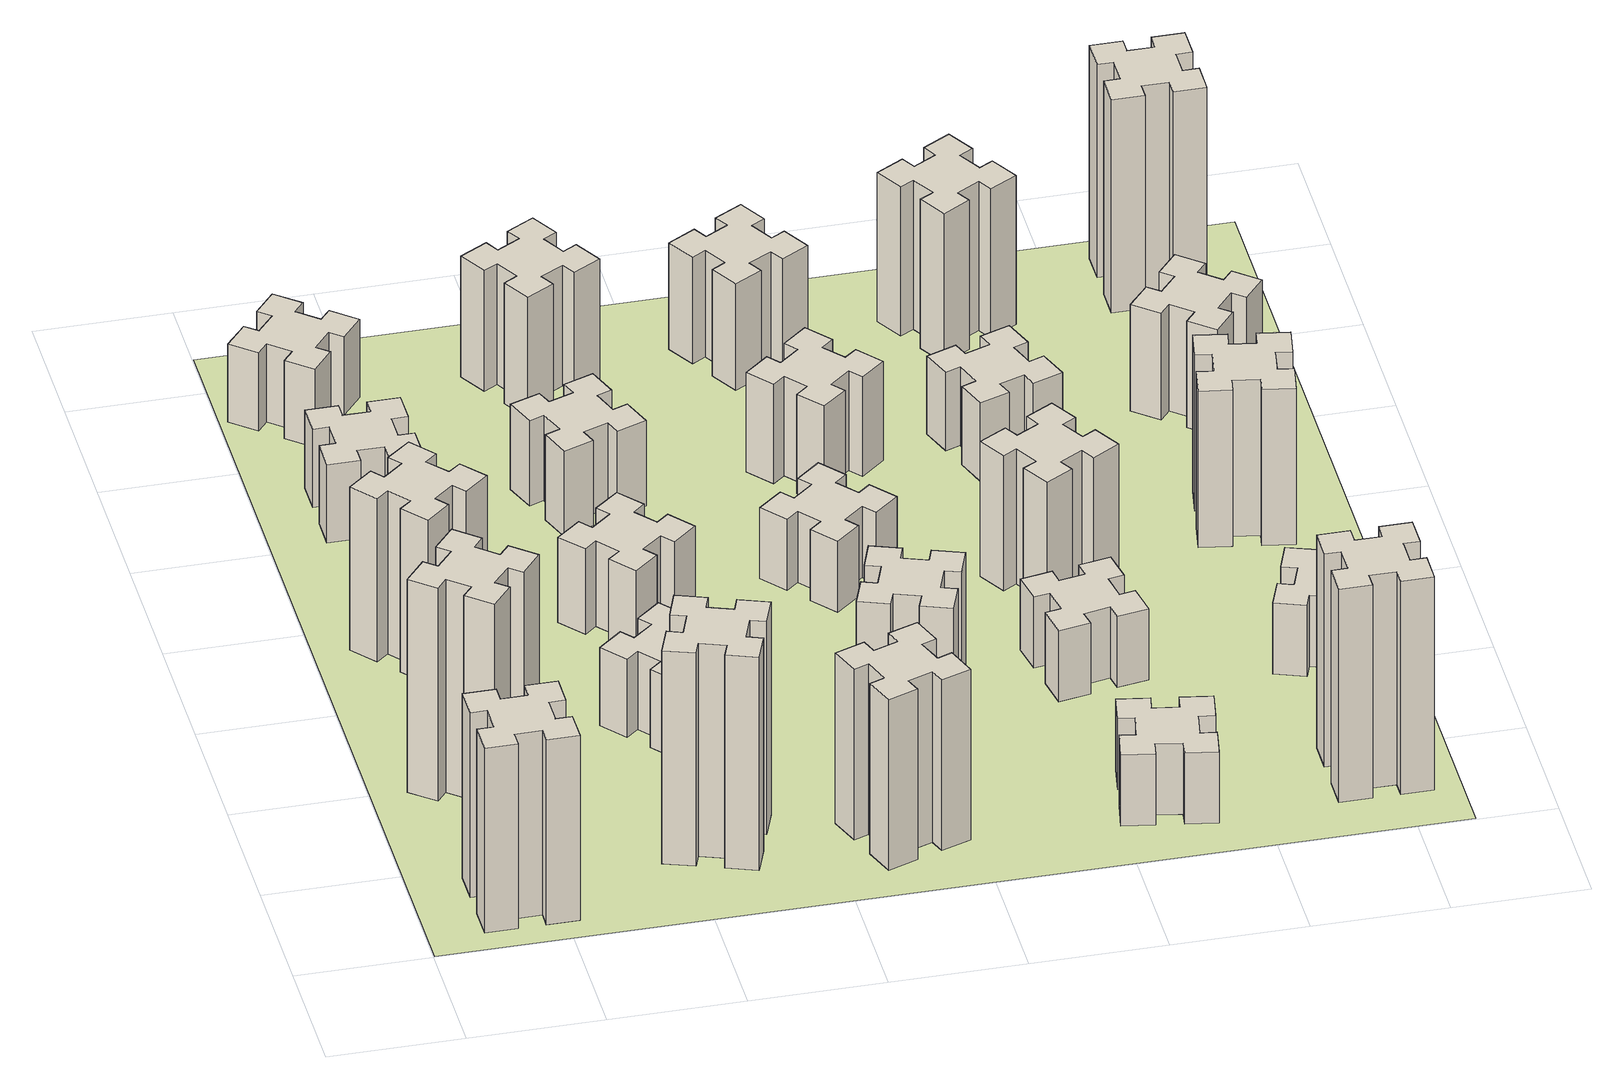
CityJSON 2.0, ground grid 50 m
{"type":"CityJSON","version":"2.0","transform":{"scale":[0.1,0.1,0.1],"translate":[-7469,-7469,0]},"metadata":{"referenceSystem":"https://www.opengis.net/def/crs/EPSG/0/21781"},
"CityObjects":{
"building1":{"type":"Building","attributes":{"class":"1000","function":"1000","usage":"1000","yearOfConstruction":2016,"roofType":"1000","measuredHeight":78,"storeysAboveGround":30,"storeysBelowGround":0},"geometry":[{"type":"Solid","lod":"1","boundaries":[[[[0,1,2,3,4,5,6,7,8,9,10,11,12,13,14,15,16,17,18,19]],[[17,16,20,21]],[[16,15,22,20]],[[15,14,23,22]],[[14,13,24,23]],[[13,12,25,24]],[[12,11,26,25]],[[11,10,27,26]],[[10,9,28,27]],[[9,8,29,28]],[[8,7,30,29]],[[7,6,31,30]],[[6,5,32,31]],[[5,4,33,32]],[[4,3,34,33]],[[3,2,35,34]],[[2,1,36,35]],[[1,0,37,36]],[[0,19,38,37]],[[19,18,39,38]],[[18,17,21,39]],[[24,25,26,27,28,29,30,31,32,33,34,35,36,37,38,39,21,20,22,23]]]]}]},
"building2":{"type":"Building","attributes":{"class":"1000","function":"1000","usage":"1000","yearOfConstruction":2016,"roofType":"1000","measuredHeight":90,"storeysAboveGround":30,"storeysBelowGround":0},"geometry":[{"type":"Solid","lod":"1","boundaries":[[[[40,41,42,43,44,45,46,47,48,49,50,51,52,53,54,55,56,57,58,59]],[[57,56,60,61]],[[56,55,62,60]],[[55,54,63,62]],[[54,53,64,63]],[[53,52,65,64]],[[52,51,66,65]],[[51,50,67,66]],[[50,49,68,67]],[[49,48,69,68]],[[48,47,70,69]],[[47,46,71,70]],[[46,45,72,71]],[[45,44,73,72]],[[44,43,74,73]],[[43,42,75,74]],[[42,41,76,75]],[[41,40,77,76]],[[40,59,78,77]],[[59,58,79,78]],[[58,57,61,79]],[[64,65,66,67,68,69,70,71,72,73,74,75,76,77,78,79,61,60,62,63]]]]}]},
"building3":{"type":"Building","attributes":{"class":"1000","function":"1000","usage":"1000","yearOfConstruction":2016,"roofType":"1000","measuredHeight":69,"storeysAboveGround":30,"storeysBelowGround":0},"geometry":[{"type":"Solid","lod":"1","boundaries":[[[[80,81,82,83,84,85,86,87,88,89,90,91,92,93,94,95,96,97,98,99]],[[97,96,100,101]],[[96,95,102,100]],[[95,94,103,102]],[[94,93,104,103]],[[93,92,105,104]],[[92,91,106,105]],[[91,90,107,106]],[[90,89,108,107]],[[89,88,109,108]],[[88,87,110,109]],[[87,86,111,110]],[[86,85,112,111]],[[85,84,113,112]],[[84,83,114,113]],[[83,82,115,114]],[[82,81,116,115]],[[81,80,117,116]],[[80,99,118,117]],[[99,98,119,118]],[[98,97,101,119]],[[104,105,106,107,108,109,110,111,112,113,114,115,116,117,118,119,101,100,102,103]]]]}]},
"building4":{"type":"Building","attributes":{"class":"1000","function":"1000","usage":"1000","yearOfConstruction":2016,"roofType":"1000","measuredHeight":33,"storeysAboveGround":30,"storeysBelowGround":0},"geometry":[{"type":"Solid","lod":"1","boundaries":[[[[120,121,122,123,124,125,126,127,128,129,130,131,132,133,134,135,136,137,138,139]],[[137,136,140,141]],[[136,135,142,140]],[[135,134,143,142]],[[134,133,144,143]],[[133,132,145,144]],[[132,131,146,145]],[[131,130,147,146]],[[130,129,148,147]],[[129,128,149,148]],[[128,127,150,149]],[[127,126,151,150]],[[126,125,152,151]],[[125,124,153,152]],[[124,123,154,153]],[[123,122,155,154]],[[122,121,156,155]],[[121,120,157,156]],[[120,139,158,157]],[[139,138,159,158]],[[138,137,141,159]],[[144,145,146,147,148,149,150,151,152,153,154,155,156,157,158,159,141,140,142,143]]]]}]},
"building5":{"type":"Building","attributes":{"class":"1000","function":"1000","usage":"1000","yearOfConstruction":2016,"roofType":"1000","measuredHeight":90,"storeysAboveGround":30,"storeysBelowGround":0},"geometry":[{"type":"Solid","lod":"1","boundaries":[[[[160,161,162,163,164,165,166,167,168,169,170,171,172,173,174,175,176,177,178,179]],[[177,176,180,181]],[[176,175,182,180]],[[175,174,183,182]],[[174,173,184,183]],[[173,172,185,184]],[[172,171,186,185]],[[171,170,187,186]],[[170,169,188,187]],[[169,168,189,188]],[[168,167,190,189]],[[167,166,191,190]],[[166,165,192,191]],[[165,164,193,192]],[[164,163,194,193]],[[163,162,195,194]],[[162,161,196,195]],[[161,160,197,196]],[[160,179,198,197]],[[179,178,199,198]],[[178,177,181,199]],[[184,185,186,187,188,189,190,191,192,193,194,195,196,197,198,199,181,180,182,183]]]]}]},
"building6":{"type":"Building","attributes":{"class":"1000","function":"1000","usage":"1000","yearOfConstruction":2016,"roofType":"1000","measuredHeight":33,"storeysAboveGround":30,"storeysBelowGround":0},"geometry":[{"type":"Solid","lod":"1","boundaries":[[[[200,201,202,203,204,205,206,207,208,209,210,211,212,213,214,215,216,217,218,219]],[[217,216,220,221]],[[216,215,222,220]],[[215,214,223,222]],[[214,213,224,223]],[[213,212,225,224]],[[212,211,226,225]],[[211,210,227,226]],[[210,209,228,227]],[[209,208,229,228]],[[208,207,230,229]],[[207,206,231,230]],[[206,205,232,231]],[[205,204,233,232]],[[204,203,234,233]],[[203,202,235,234]],[[202,201,236,235]],[[201,200,237,236]],[[200,219,238,237]],[[219,218,239,238]],[[218,217,221,239]],[[224,225,226,227,228,229,230,231,232,233,234,235,236,237,238,239,221,220,222,223]]]]}]},
"building7":{"type":"Building","attributes":{"class":"1000","function":"1000","usage":"1000","yearOfConstruction":2016,"roofType":"1000","measuredHeight":33,"storeysAboveGround":30,"storeysBelowGround":0},"geometry":[{"type":"Solid","lod":"1","boundaries":[[[[240,241,242,243,244,245,246,247,248,249,250,251,252,253,254,255,256,257,258,259]],[[257,256,260,261]],[[256,255,262,260]],[[255,254,263,262]],[[254,253,264,263]],[[253,252,265,264]],[[252,251,266,265]],[[251,250,267,266]],[[250,249,268,267]],[[249,248,269,268]],[[248,247,270,269]],[[247,246,271,270]],[[246,245,272,271]],[[245,244,273,272]],[[244,243,274,273]],[[243,242,275,274]],[[242,241,276,275]],[[241,240,277,276]],[[240,259,278,277]],[[259,258,279,278]],[[258,257,261,279]],[[264,265,266,267,268,269,270,271,272,273,274,275,276,277,278,279,261,260,262,263]]]]}]},
"building8":{"type":"Building","attributes":{"class":"1000","function":"1000","usage":"1000","yearOfConstruction":2016,"roofType":"1000","measuredHeight":36,"storeysAboveGround":30,"storeysBelowGround":0},"geometry":[{"type":"Solid","lod":"1","boundaries":[[[[280,281,282,283,284,285,286,287,288,289,290,291,292,293,294,295,296,297,298,299]],[[297,296,300,301]],[[296,295,302,300]],[[295,294,303,302]],[[294,293,304,303]],[[293,292,305,304]],[[292,291,306,305]],[[291,290,307,306]],[[290,289,308,307]],[[289,288,309,308]],[[288,287,310,309]],[[287,286,311,310]],[[286,285,312,311]],[[285,284,313,312]],[[284,283,314,313]],[[283,282,315,314]],[[282,281,316,315]],[[281,280,317,316]],[[280,299,318,317]],[[299,298,319,318]],[[298,297,301,319]],[[304,305,306,307,308,309,310,311,312,313,314,315,316,317,318,319,301,300,302,303]]]]}]},
"building9":{"type":"Building","attributes":{"class":"1000","function":"1000","usage":"1000","yearOfConstruction":2016,"roofType":"1000","measuredHeight":72,"storeysAboveGround":30,"storeysBelowGround":0},"geometry":[{"type":"Solid","lod":"1","boundaries":[[[[320,321,322,323,324,325,326,327,328,329,330,331,332,333,334,335,336,337,338,339]],[[337,336,340,341]],[[336,335,342,340]],[[335,334,343,342]],[[334,333,344,343]],[[333,332,345,344]],[[332,331,346,345]],[[331,330,347,346]],[[330,329,348,347]],[[329,328,349,348]],[[328,327,350,349]],[[327,326,351,350]],[[326,325,352,351]],[[325,324,353,352]],[[324,323,354,353]],[[323,322,355,354]],[[322,321,356,355]],[[321,320,357,356]],[[320,339,358,357]],[[339,338,359,358]],[[338,337,341,359]],[[344,345,346,347,348,349,350,351,352,353,354,355,356,357,358,359,341,340,342,343]]]]}]},
"building10":{"type":"Building","attributes":{"class":"1000","function":"1000","usage":"1000","yearOfConstruction":2016,"roofType":"1000","measuredHeight":36,"storeysAboveGround":30,"storeysBelowGround":0},"geometry":[{"type":"Solid","lod":"1","boundaries":[[[[360,361,362,363,364,365,366,367,368,369,370,371,372,373,374,375,376,377,378,379]],[[377,376,380,381]],[[376,375,382,380]],[[375,374,383,382]],[[374,373,384,383]],[[373,372,385,384]],[[372,371,386,385]],[[371,370,387,386]],[[370,369,388,387]],[[369,368,389,388]],[[368,367,390,389]],[[367,366,391,390]],[[366,365,392,391]],[[365,364,393,392]],[[364,363,394,393]],[[363,362,395,394]],[[362,361,396,395]],[[361,360,397,396]],[[360,379,398,397]],[[379,378,399,398]],[[378,377,381,399]],[[384,385,386,387,388,389,390,391,392,393,394,395,396,397,398,399,381,380,382,383]]]]}]},
"building11":{"type":"Building","attributes":{"class":"1000","function":"1000","usage":"1000","yearOfConstruction":2016,"roofType":"1000","measuredHeight":51,"storeysAboveGround":30,"storeysBelowGround":0},"geometry":[{"type":"Solid","lod":"1","boundaries":[[[[400,401,402,403,404,405,406,407,408,409,410,411,412,413,414,415,416,417,418,419]],[[417,416,420,421]],[[416,415,422,420]],[[415,414,423,422]],[[414,413,424,423]],[[413,412,425,424]],[[412,411,426,425]],[[411,410,427,426]],[[410,409,428,427]],[[409,408,429,428]],[[408,407,430,429]],[[407,406,431,430]],[[406,405,432,431]],[[405,404,433,432]],[[404,403,434,433]],[[403,402,435,434]],[[402,401,436,435]],[[401,400,437,436]],[[400,419,438,437]],[[419,418,439,438]],[[418,417,421,439]],[[424,425,426,427,428,429,430,431,432,433,434,435,436,437,438,439,421,420,422,423]]]]}]},
"building12":{"type":"Building","attributes":{"class":"1000","function":"1000","usage":"1000","yearOfConstruction":2016,"roofType":"1000","measuredHeight":54,"storeysAboveGround":30,"storeysBelowGround":0},"geometry":[{"type":"Solid","lod":"1","boundaries":[[[[440,441,442,443,444,445,446,447,448,449,450,451,452,453,454,455,456,457,458,459]],[[457,456,460,461]],[[456,455,462,460]],[[455,454,463,462]],[[454,453,464,463]],[[453,452,465,464]],[[452,451,466,465]],[[451,450,467,466]],[[450,449,468,467]],[[449,448,469,468]],[[448,447,470,469]],[[447,446,471,470]],[[446,445,472,471]],[[445,444,473,472]],[[444,443,474,473]],[[443,442,475,474]],[[442,441,476,475]],[[441,440,477,476]],[[440,459,478,477]],[[459,458,479,478]],[[458,457,461,479]],[[464,465,466,467,468,469,470,471,472,473,474,475,476,477,478,479,461,460,462,463]]]]}]},
"building13":{"type":"Building","attributes":{"class":"1000","function":"1000","usage":"1000","yearOfConstruction":2016,"roofType":"1000","measuredHeight":30,"storeysAboveGround":30,"storeysBelowGround":0},"geometry":[{"type":"Solid","lod":"1","boundaries":[[[[480,481,482,483,484,485,486,487,488,489,490,491,492,493,494,495,496,497,498,499]],[[497,496,500,501]],[[496,495,502,500]],[[495,494,503,502]],[[494,493,504,503]],[[493,492,505,504]],[[492,491,506,505]],[[491,490,507,506]],[[490,489,508,507]],[[489,488,509,508]],[[488,487,510,509]],[[487,486,511,510]],[[486,485,512,511]],[[485,484,513,512]],[[484,483,514,513]],[[483,482,515,514]],[[482,481,516,515]],[[481,480,517,516]],[[480,499,518,517]],[[499,498,519,518]],[[498,497,501,519]],[[504,505,506,507,508,509,510,511,512,513,514,515,516,517,518,519,501,500,502,503]]]]}]},
"building14":{"type":"Building","attributes":{"class":"1000","function":"1000","usage":"1000","yearOfConstruction":2016,"roofType":"1000","measuredHeight":42,"storeysAboveGround":30,"storeysBelowGround":0},"geometry":[{"type":"Solid","lod":"1","boundaries":[[[[520,521,522,523,524,525,526,527,528,529,530,531,532,533,534,535,536,537,538,539]],[[537,536,540,541]],[[536,535,542,540]],[[535,534,543,542]],[[534,533,544,543]],[[533,532,545,544]],[[532,531,546,545]],[[531,530,547,546]],[[530,529,548,547]],[[529,528,549,548]],[[528,527,550,549]],[[527,526,551,550]],[[526,525,552,551]],[[525,524,553,552]],[[524,523,554,553]],[[523,522,555,554]],[[522,521,556,555]],[[521,520,557,556]],[[520,539,558,557]],[[539,538,559,558]],[[538,537,541,559]],[[544,545,546,547,548,549,550,551,552,553,554,555,556,557,558,559,541,540,542,543]]]]}]},
"building15":{"type":"Building","attributes":{"class":"1000","function":"1000","usage":"1000","yearOfConstruction":2016,"roofType":"1000","measuredHeight":30,"storeysAboveGround":30,"storeysBelowGround":0},"geometry":[{"type":"Solid","lod":"1","boundaries":[[[[560,561,562,563,564,565,566,567,568,569,570,571,572,573,574,575,576,577,578,579]],[[577,576,580,581]],[[576,575,582,580]],[[575,574,583,582]],[[574,573,584,583]],[[573,572,585,584]],[[572,571,586,585]],[[571,570,587,586]],[[570,569,588,587]],[[569,568,589,588]],[[568,567,590,589]],[[567,566,591,590]],[[566,565,592,591]],[[565,564,593,592]],[[564,563,594,593]],[[563,562,595,594]],[[562,561,596,595]],[[561,560,597,596]],[[560,579,598,597]],[[579,578,599,598]],[[578,577,581,599]],[[584,585,586,587,588,589,590,591,592,593,594,595,596,597,598,599,581,580,582,583]]]]}]},
"building16":{"type":"Building","attributes":{"class":"1000","function":"1000","usage":"1000","yearOfConstruction":2016,"roofType":"1000","measuredHeight":45,"storeysAboveGround":30,"storeysBelowGround":0},"geometry":[{"type":"Solid","lod":"1","boundaries":[[[[600,601,602,603,604,605,606,607,608,609,610,611,612,613,614,615,616,617,618,619]],[[617,616,620,621]],[[616,615,622,620]],[[615,614,623,622]],[[614,613,624,623]],[[613,612,625,624]],[[612,611,626,625]],[[611,610,627,626]],[[610,609,628,627]],[[609,608,629,628]],[[608,607,630,629]],[[607,606,631,630]],[[606,605,632,631]],[[605,604,633,632]],[[604,603,634,633]],[[603,602,635,634]],[[602,601,636,635]],[[601,600,637,636]],[[600,619,638,637]],[[619,618,639,638]],[[618,617,621,639]],[[624,625,626,627,628,629,630,631,632,633,634,635,636,637,638,639,621,620,622,623]]]]}]},
"building17":{"type":"Building","attributes":{"class":"1000","function":"1000","usage":"1000","yearOfConstruction":2016,"roofType":"1000","measuredHeight":30,"storeysAboveGround":30,"storeysBelowGround":0},"geometry":[{"type":"Solid","lod":"1","boundaries":[[[[640,641,642,643,644,645,646,647,648,649,650,651,652,653,654,655,656,657,658,659]],[[657,656,660,661]],[[656,655,662,660]],[[655,654,663,662]],[[654,653,664,663]],[[653,652,665,664]],[[652,651,666,665]],[[651,650,667,666]],[[650,649,668,667]],[[649,648,669,668]],[[648,647,670,669]],[[647,646,671,670]],[[646,645,672,671]],[[645,644,673,672]],[[644,643,674,673]],[[643,642,675,674]],[[642,641,676,675]],[[641,640,677,676]],[[640,659,678,677]],[[659,658,679,678]],[[658,657,661,679]],[[664,665,666,667,668,669,670,671,672,673,674,675,676,677,678,679,661,660,662,663]]]]}]},
"building18":{"type":"Building","attributes":{"class":"1000","function":"1000","usage":"1000","yearOfConstruction":2016,"roofType":"1000","measuredHeight":57,"storeysAboveGround":30,"storeysBelowGround":0},"geometry":[{"type":"Solid","lod":"1","boundaries":[[[[680,681,682,683,684,685,686,687,688,689,690,691,692,693,694,695,696,697,698,699]],[[697,696,700,701]],[[696,695,702,700]],[[695,694,703,702]],[[694,693,704,703]],[[693,692,705,704]],[[692,691,706,705]],[[691,690,707,706]],[[690,689,708,707]],[[689,688,709,708]],[[688,687,710,709]],[[687,686,711,710]],[[686,685,712,711]],[[685,684,713,712]],[[684,683,714,713]],[[683,682,715,714]],[[682,681,716,715]],[[681,680,717,716]],[[680,699,718,717]],[[699,698,719,718]],[[698,697,701,719]],[[704,705,706,707,708,709,710,711,712,713,714,715,716,717,718,719,701,700,702,703]]]]}]},
"building19":{"type":"Building","attributes":{"class":"1000","function":"1000","usage":"1000","yearOfConstruction":2016,"roofType":"1000","measuredHeight":33,"storeysAboveGround":30,"storeysBelowGround":0},"geometry":[{"type":"Solid","lod":"1","boundaries":[[[[720,721,722,723,724,725,726,727,728,729,730,731,732,733,734,735,736,737,738,739]],[[737,736,740,741]],[[736,735,742,740]],[[735,734,743,742]],[[734,733,744,743]],[[733,732,745,744]],[[732,731,746,745]],[[731,730,747,746]],[[730,729,748,747]],[[729,728,749,748]],[[728,727,750,749]],[[727,726,751,750]],[[726,725,752,751]],[[725,724,753,752]],[[724,723,754,753]],[[723,722,755,754]],[[722,721,756,755]],[[721,720,757,756]],[[720,739,758,757]],[[739,738,759,758]],[[738,737,741,759]],[[744,745,746,747,748,749,750,751,752,753,754,755,756,757,758,759,741,740,742,743]]]]}]},
"building20":{"type":"Building","attributes":{"class":"1000","function":"1000","usage":"1000","yearOfConstruction":2016,"roofType":"1000","measuredHeight":90,"storeysAboveGround":30,"storeysBelowGround":0},"geometry":[{"type":"Solid","lod":"1","boundaries":[[[[760,761,762,763,764,765,766,767,768,769,770,771,772,773,774,775,776,777,778,779]],[[777,776,780,781]],[[776,775,782,780]],[[775,774,783,782]],[[774,773,784,783]],[[773,772,785,784]],[[772,771,786,785]],[[771,770,787,786]],[[770,769,788,787]],[[769,768,789,788]],[[768,767,790,789]],[[767,766,791,790]],[[766,765,792,791]],[[765,764,793,792]],[[764,763,794,793]],[[763,762,795,794]],[[762,761,796,795]],[[761,760,797,796]],[[760,779,798,797]],[[779,778,799,798]],[[778,777,781,799]],[[784,785,786,787,788,789,790,791,792,793,794,795,796,797,798,799,781,780,782,783]]]]}]},
"building21":{"type":"Building","attributes":{"class":"1000","function":"1000","usage":"1000","yearOfConstruction":2016,"roofType":"1000","measuredHeight":63,"storeysAboveGround":30,"storeysBelowGround":0},"geometry":[{"type":"Solid","lod":"1","boundaries":[[[[800,801,802,803,804,805,806,807,808,809,810,811,812,813,814,815,816,817,818,819]],[[817,816,820,821]],[[816,815,822,820]],[[815,814,823,822]],[[814,813,824,823]],[[813,812,825,824]],[[812,811,826,825]],[[811,810,827,826]],[[810,809,828,827]],[[809,808,829,828]],[[808,807,830,829]],[[807,806,831,830]],[[806,805,832,831]],[[805,804,833,832]],[[804,803,834,833]],[[803,802,835,834]],[[802,801,836,835]],[[801,800,837,836]],[[800,819,838,837]],[[819,818,839,838]],[[818,817,821,839]],[[824,825,826,827,828,829,830,831,832,833,834,835,836,837,838,839,821,820,822,823]]]]}]},
"building22":{"type":"Building","attributes":{"class":"1000","function":"1000","usage":"1000","yearOfConstruction":2016,"roofType":"1000","measuredHeight":30,"storeysAboveGround":30,"storeysBelowGround":0},"geometry":[{"type":"Solid","lod":"1","boundaries":[[[[840,841,842,843,844,845,846,847,848,849,850,851,852,853,854,855,856,857,858,859]],[[857,856,860,861]],[[856,855,862,860]],[[855,854,863,862]],[[854,853,864,863]],[[853,852,865,864]],[[852,851,866,865]],[[851,850,867,866]],[[850,849,868,867]],[[849,848,869,868]],[[848,847,870,869]],[[847,846,871,870]],[[846,845,872,871]],[[845,844,873,872]],[[844,843,874,873]],[[843,842,875,874]],[[842,841,876,875]],[[841,840,877,876]],[[840,859,878,877]],[[859,858,879,878]],[[858,857,861,879]],[[864,865,866,867,868,869,870,871,872,873,874,875,876,877,878,879,861,860,862,863]]]]}]},
"building23":{"type":"Building","attributes":{"class":"1000","function":"1000","usage":"1000","yearOfConstruction":2016,"roofType":"1000","measuredHeight":66,"storeysAboveGround":30,"storeysBelowGround":0},"geometry":[{"type":"Solid","lod":"1","boundaries":[[[[880,881,882,883,884,885,886,887,888,889,890,891,892,893,894,895,896,897,898,899]],[[897,896,900,901]],[[896,895,902,900]],[[895,894,903,902]],[[894,893,904,903]],[[893,892,905,904]],[[892,891,906,905]],[[891,890,907,906]],[[890,889,908,907]],[[889,888,909,908]],[[888,887,910,909]],[[887,886,911,910]],[[886,885,912,911]],[[885,884,913,912]],[[884,883,914,913]],[[883,882,915,914]],[[882,881,916,915]],[[881,880,917,916]],[[880,899,918,917]],[[899,898,919,918]],[[898,897,901,919]],[[904,905,906,907,908,909,910,911,912,913,914,915,916,917,918,919,901,900,902,903]]]]}]},
"building24":{"type":"Building","attributes":{"class":"1000","function":"1000","usage":"1000","yearOfConstruction":2016,"roofType":"1000","measuredHeight":45,"storeysAboveGround":30,"storeysBelowGround":0},"geometry":[{"type":"Solid","lod":"1","boundaries":[[[[920,921,922,923,924,925,926,927,928,929,930,931,932,933,934,935,936,937,938,939]],[[937,936,940,941]],[[936,935,942,940]],[[935,934,943,942]],[[934,933,944,943]],[[933,932,945,944]],[[932,931,946,945]],[[931,930,947,946]],[[930,929,948,947]],[[929,928,949,948]],[[928,927,950,949]],[[927,926,951,950]],[[926,925,952,951]],[[925,924,953,952]],[[924,923,954,953]],[[923,922,955,954]],[[922,921,956,955]],[[921,920,957,956]],[[920,939,958,957]],[[939,938,959,958]],[[938,937,941,959]],[[944,945,946,947,948,949,950,951,952,953,954,955,956,957,958,959,941,940,942,943]]]]}]},
"building25":{"type":"Building","attributes":{"class":"1000","function":"1000","usage":"1000","yearOfConstruction":2016,"roofType":"1000","measuredHeight":90,"storeysAboveGround":30,"storeysBelowGround":0},"geometry":[{"type":"Solid","lod":"1","boundaries":[[[[960,961,962,963,964,965,966,967,968,969,970,971,972,973,974,975,976,977,978,979]],[[977,976,980,981]],[[976,975,982,980]],[[975,974,983,982]],[[974,973,984,983]],[[973,972,985,984]],[[972,971,986,985]],[[971,970,987,986]],[[970,969,988,987]],[[969,968,989,988]],[[968,967,990,989]],[[967,966,991,990]],[[966,965,992,991]],[[965,964,993,992]],[[964,963,994,993]],[[963,962,995,994]],[[962,961,996,995]],[[961,960,997,996]],[[960,979,998,997]],[[979,978,999,998]],[[978,977,981,999]],[[984,985,986,987,988,989,990,991,992,993,994,995,996,997,998,999,981,980,982,983]]]]}]},
"landuse1":{"type":"LandUse","attributes":{"name":"plot1","function":"1010"},"geometry":[{"type":"MultiSurface","lod":"1","boundaries":[[[1000,1001,1002,1003]]]}]}
},
"vertices":[
[265,325,0],[265,225,0],[205,225,0],[205,105,0],[325,105,0],[325,165,0],[425,165,0],[425,105,0],[545,105,0],[545,225,0],[485,225,0],[485,325,0],[545,325,0],[545,445,0],[425,445,0],[425,385,0],[325,385,0],[325,445,0],[205,445,0],[205,325,0],[325,385,780],[325,445,780],[425,385,780],[425,445,780],[545,445,780],[545,325,780],[485,325,780],[485,225,780],[545,225,780],[545,105,780],[425,105,780],[425,165,780],[325,165,780],[325,105,780],[205,105,780],[205,225,780],[265,225,780],[265,325,780],[205,325,780],[205,445,780],
[484,1067,0],[408,1132,0],[446,1178,0],[354,1255,0],[277,1163,0],[323,1124,0],[259,1048,0],[213,1086,0],[136,994,0],[228,917,0],[266,963,0],[343,899,0],[304,853,0],[396,776,0],[473,868,0],[427,906,0],[492,983,0],[538,944,0],[615,1036,0],[523,1113,0],[492,983,900],[538,944,900],[427,906,900],[473,868,900],[396,776,900],[304,853,900],[343,899,900],[266,963,900],[228,917,900],[136,994,900],[213,1086,900],[259,1048,900],[323,1124,900],[277,1163,900],[354,1255,900],[446,1178,900],[408,1132,900],[484,1067,900],[523,1113,900],[615,1036,900],
[492,1888,0],[427,1964,0],[473,2003,0],[396,2095,0],[304,2018,0],[343,1972,0],[266,1907,0],[228,1953,0],[136,1876,0],[213,1784,0],[259,1823,0],[323,1746,0],[277,1708,0],[354,1616,0],[446,1693,0],[408,1739,0],[484,1803,0],[523,1757,0],[615,1834,0],[538,1926,0],[484,1803,690],[523,1757,690],[408,1739,690],[446,1693,690],[354,1616,690],[277,1708,690],[323,1746,690],[259,1823,690],[213,1784,690],[136,1876,690],[228,1953,690],[266,1907,690],[343,1972,690],[304,2018,690],[396,2095,690],[473,2003,690],[427,1964,690],[492,1888,690],[538,1926,690],[615,1834,690],
[485,2645,0],[485,2745,0],[545,2745,0],[545,2865,0],[425,2865,0],[425,2805,0],[325,2805,0],[325,2865,0],[205,2865,0],[205,2745,0],[265,2745,0],[265,2645,0],[205,2645,0],[205,2525,0],[325,2525,0],[325,2585,0],[425,2585,0],[425,2525,0],[545,2525,0],[545,2645,0],[425,2585,330],[425,2525,330],[325,2585,330],[325,2525,330],[205,2525,330],[205,2645,330],[265,2645,330],[265,2745,330],[205,2745,330],[205,2865,330],[325,2865,330],[325,2805,330],[425,2805,330],[425,2865,330],[545,2865,330],[545,2745,330],[485,2745,330],[485,2645,330],[545,2645,330],[545,2525,330],
[1029,560,0],[995,466,0],[939,487,0],[897,374,0],[1010,333,0],[1031,389,0],[1125,355,0],[1104,299,0],[1217,257,0],[1258,370,0],[1202,391,0],[1236,485,0],[1292,464,0],[1333,577,0],[1220,618,0],[1200,562,0],[1106,596,0],[1127,652,0],[1014,693,0],[973,580,0],[1106,596,900],[1127,652,900],[1200,562,900],[1220,618,900],[1333,577,900],[1292,464,900],[1236,485,900],[1202,391,900],[1258,370,900],[1217,257,900],[1104,299,900],[1125,355,900],[1031,389,900],[1010,333,900],[897,374,900],[939,487,900],[995,466,900],[1029,560,900],[973,580,900],[1014,693,900],
[384,3387,0],[308,3452,0],[346,3498,0],[254,3575,0],[177,3483,0],[223,3444,0],[159,3368,0],[113,3406,0],[36,3314,0],[128,3237,0],[166,3283,0],[243,3219,0],[204,3173,0],[296,3096,0],[373,3188,0],[327,3226,0],[392,3303,0],[438,3264,0],[515,3356,0],[423,3433,0],[392,3303,330],[438,3264,330],[327,3226,330],[373,3188,330],[296,3096,330],[204,3173,330],[243,3219,330],[166,3283,330],[128,3237,330],[36,3314,330],[113,3406,330],[159,3368,330],[223,3444,330],[177,3483,330],[254,3575,330],[346,3498,330],[308,3452,330],[384,3387,330],[423,3433,330],[515,3356,330],
[1083,1332,0],[1006,1267,0],[968,1313,0],[876,1236,0],[953,1144,0],[999,1183,0],[1063,1106,0],[1017,1068,0],[1094,976,0],[1186,1053,0],[1148,1099,0],[1224,1163,0],[1263,1117,0],[1355,1194,0],[1278,1286,0],[1232,1248,0],[1167,1324,0],[1213,1363,0],[1136,1455,0],[1044,1378,0],[1167,1324,330],[1213,1363,330],[1232,1248,330],[1278,1286,330],[1355,1194,330],[1263,1117,330],[1224,1163,330],[1148,1099,330],[1186,1053,330],[1094,976,330],[1017,1068,330],[1063,1106,330],[999,1183,330],[953,1144,330],[876,1236,330],[968,1313,330],[1006,1267,330],[1083,1332,330],[1044,1378,330],[1136,1455,330],
[1083,1972,0],[1006,1907,0],[968,1953,0],[876,1876,0],[953,1784,0],[999,1823,0],[1063,1746,0],[1017,1708,0],[1094,1616,0],[1186,1693,0],[1148,1739,0],[1224,1803,0],[1263,1757,0],[1355,1834,0],[1278,1926,0],[1232,1888,0],[1167,1964,0],[1213,2003,0],[1136,2095,0],[1044,2018,0],[1167,1964,360],[1213,2003,360],[1232,1888,360],[1278,1926,360],[1355,1834,360],[1263,1757,360],[1224,1803,360],[1148,1739,360],[1186,1693,360],[1094,1616,360],[1017,1708,360],[1063,1746,360],[999,1823,360],[953,1784,360],[876,1876,360],[968,1953,360],[1006,1907,360],[1083,1972,360],[1044,2018,360],[1136,2095,360],
[1765,496,0],[1671,462,0],[1650,518,0],[1537,477,0],[1579,364,0],[1635,385,0],[1669,291,0],[1613,270,0],[1654,157,0],[1767,199,0],[1746,255,0],[1840,289,0],[1860,233,0],[1973,274,0],[1932,387,0],[1876,366,0],[1842,460,0],[1898,480,0],[1857,593,0],[1744,552,0],[1842,460,720],[1898,480,720],[1876,366,720],[1932,387,720],[1973,274,720],[1860,233,720],[1840,289,720],[1746,255,720],[1767,199,720],[1654,157,720],[1613,270,720],[1669,291,720],[1635,385,720],[1579,364,720],[1537,477,720],[1650,518,720],[1671,462,720],[1765,496,720],[1744,552,720],[1857,593,720],
[1106,2475,0],[1200,2509,0],[1220,2453,0],[1333,2494,0],[1292,2607,0],[1236,2586,0],[1202,2680,0],[1258,2700,0],[1217,2813,0],[1104,2772,0],[1125,2716,0],[1031,2682,0],[1010,2738,0],[897,2697,0],[939,2584,0],[995,2605,0],[1029,2511,0],[973,2490,0],[1014,2377,0],[1127,2419,0],[1029,2511,360],[973,2490,360],[995,2605,360],[939,2584,360],[897,2697,360],[1010,2738,360],[1031,2682,360],[1125,2716,360],[1104,2772,360],[1217,2813,360],[1258,2700,360],[1202,2680,360],[1236,2586,360],[1292,2607,360],[1333,2494,360],[1220,2453,360],[1200,2509,360],[1106,2475,360],[1127,2419,360],[1014,2377,360],
[995,3324,0],[1045,3237,0],[993,3207,0],[1053,3103,0],[1157,3163,0],[1127,3215,0],[1214,3265,0],[1244,3213,0],[1348,3273,0],[1288,3377,0],[1236,3347,0],[1186,3434,0],[1238,3464,0],[1178,3568,0],[1074,3508,0],[1104,3456,0],[1017,3406,0],[987,3458,0],[883,3398,0],[943,3294,0],[1017,3406,510],[987,3458,510],[1104,3456,510],[1074,3508,510],[1178,3568,510],[1238,3464,510],[1186,3434,510],[1236,3347,510],[1288,3377,510],[1348,3273,510],[1244,3213,510],[1214,3265,510],[1127,3215,510],[1157,3163,510],[1053,3103,510],[993,3207,510],[1045,3237,510],[995,3324,510],[943,3294,510],[883,3398,510],
[2040,1202,0],[1946,1236,0],[1967,1292,0],[1854,1333,0],[1813,1220,0],[1869,1200,0],[1835,1106,0],[1779,1127,0],[1737,1014,0],[1850,973,0],[1871,1029,0],[1965,995,0],[1944,939,0],[2057,897,0],[2098,1010,0],[2042,1031,0],[2076,1125,0],[2132,1104,0],[2173,1217,0],[2060,1258,0],[2076,1125,540],[2132,1104,540],[2042,1031,540],[2098,1010,540],[2057,897,540],[1944,939,540],[1965,995,540],[1871,1029,540],[1850,973,540],[1737,1014,540],[1779,1127,540],[1835,1106,540],[1869,1200,540],[1813,1220,540],[1854,1333,540],[1967,1292,540],[1946,1236,540],[2040,1202,540],[2060,1258,540],[2173,1217,540],
[1972,1988,0],[1907,2064,0],[1953,2103,0],[1876,2195,0],[1784,2118,0],[1823,2072,0],[1746,2007,0],[1708,2053,0],[1616,1976,0],[1693,1884,0],[1739,1923,0],[1803,1846,0],[1757,1808,0],[1834,1716,0],[1926,1793,0],[1888,1839,0],[1964,1903,0],[2003,1857,0],[2095,1934,0],[2018,2026,0],[1964,1903,300],[2003,1857,300],[1888,1839,300],[1926,1793,300],[1834,1716,300],[1757,1808,300],[1803,1846,300],[1739,1923,300],[1693,1884,300],[1616,1976,300],[1708,2053,300],[1746,2007,300],[1823,2072,300],[1784,2118,300],[1876,2195,300],[1953,2103,300],[1907,2064,300],[1972,1988,300],[2018,2026,300],[2095,1934,300],
[1839,2563,0],[1903,2486,0],[1857,2448,0],[1934,2356,0],[2026,2433,0],[1988,2479,0],[2064,2543,0],[2103,2497,0],[2195,2574,0],[2118,2666,0],[2072,2628,0],[2007,2704,0],[2053,2743,0],[1976,2835,0],[1884,2758,0],[1923,2712,0],[1846,2647,0],[1808,2693,0],[1716,2616,0],[1793,2524,0],[1846,2647,420],[1808,2693,420],[1923,2712,420],[1884,2758,420],[1976,2835,420],[2053,2743,420],[2007,2704,420],[2072,2628,420],[2118,2666,420],[2195,2574,420],[2103,2497,420],[2064,2543,420],[1988,2479,420],[2026,2433,420],[1934,2356,420],[1857,2448,420],[1903,2486,420],[1839,2563,420],[1793,2524,420],[1716,2616,420],
[2596,444,0],[2578,345,0],[2519,356,0],[2498,237,0],[2617,217,0],[2627,276,0],[2725,258,0],[2715,199,0],[2833,178,0],[2854,297,0],[2795,307,0],[2812,405,0],[2871,395,0],[2892,513,0],[2774,534,0],[2764,475,0],[2665,492,0],[2676,551,0],[2557,572,0],[2537,454,0],[2665,492,300],[2676,551,300],[2764,475,300],[2774,534,300],[2892,513,300],[2871,395,300],[2812,405,300],[2795,307,300],[2854,297,300],[2833,178,300],[2715,199,300],[2725,258,300],[2627,276,300],[2617,217,300],[2498,237,300],[2519,356,300],[2578,345,300],[2596,444,300],[2537,454,300],[2557,572,300],
[1844,3456,0],[1757,3406,0],[1727,3458,0],[1623,3398,0],[1683,3294,0],[1735,3324,0],[1785,3237,0],[1733,3207,0],[1793,3103,0],[1897,3163,0],[1867,3215,0],[1954,3265,0],[1984,3213,0],[2088,3273,0],[2028,3377,0],[1976,3347,0],[1926,3434,0],[1978,3464,0],[1918,3568,0],[1814,3508,0],[1926,3434,450],[1978,3464,450],[1976,3347,450],[2028,3377,450],[2088,3273,450],[1984,3213,450],[1954,3265,450],[1867,3215,450],[1897,3163,450],[1793,3103,450],[1733,3207,450],[1785,3237,450],[1735,3324,450],[1683,3294,450],[1623,3398,450],[1727,3458,450],[1757,3406,450],[1844,3456,450],[1814,3508,450],[1918,3568,450],
[2478,1245,0],[2496,1147,0],[2437,1137,0],[2457,1018,0],[2576,1039,0],[2565,1098,0],[2664,1116,0],[2674,1057,0],[2792,1077,0],[2771,1196,0],[2712,1185,0],[2695,1284,0],[2754,1294,0],[2733,1412,0],[2615,1391,0],[2625,1332,0],[2527,1315,0],[2517,1374,0],[2398,1353,0],[2419,1235,0],[2527,1315,300],[2517,1374,300],[2625,1332,300],[2615,1391,300],[2733,1412,300],[2754,1294,300],[2695,1284,300],[2712,1185,300],[2771,1196,300],[2792,1077,300],[2674,1057,300],[2664,1116,300],[2565,1098,300],[2576,1039,300],[2457,1018,300],[2437,1137,300],[2496,1147,300],[2478,1245,300],[2419,1235,300],[2398,1353,300],
[2475,1744,0],[2525,1657,0],[2473,1627,0],[2533,1523,0],[2637,1583,0],[2607,1635,0],[2694,1685,0],[2724,1633,0],[2828,1693,0],[2768,1797,0],[2716,1767,0],[2666,1854,0],[2718,1884,0],[2658,1988,0],[2554,1928,0],[2584,1876,0],[2497,1826,0],[2467,1878,0],[2363,1818,0],[2423,1714,0],[2497,1826,570],[2467,1878,570],[2584,1876,570],[2554,1928,570],[2658,1988,570],[2718,1884,570],[2666,1854,570],[2716,1767,570],[2768,1797,570],[2828,1693,570],[2724,1633,570],[2694,1685,570],[2607,1635,570],[2637,1583,570],[2533,1523,570],[2473,1627,570],[2525,1657,570],[2475,1744,570],[2423,1714,570],[2363,1818,570],
[2586,2475,0],[2680,2509,0],[2700,2453,0],[2813,2494,0],[2772,2607,0],[2716,2586,0],[2682,2680,0],[2738,2700,0],[2697,2813,0],[2584,2772,0],[2605,2716,0],[2511,2682,0],[2490,2738,0],[2377,2697,0],[2419,2584,0],[2475,2605,0],[2509,2511,0],[2453,2490,0],[2494,2377,0],[2607,2419,0],[2509,2511,330],[2453,2490,330],[2475,2605,330],[2419,2584,330],[2377,2697,330],[2490,2738,330],[2511,2682,330],[2605,2716,330],[2584,2772,330],[2697,2813,330],[2738,2700,330],[2682,2680,330],[2716,2586,330],[2772,2607,330],[2813,2494,330],[2700,2453,330],[2680,2509,330],[2586,2475,330],[2607,2419,330],[2494,2377,330],
[3325,425,0],[3325,325,0],[3265,325,0],[3265,205,0],[3385,205,0],[3385,265,0],[3485,265,0],[3485,205,0],[3605,205,0],[3605,325,0],[3545,325,0],[3545,425,0],[3605,425,0],[3605,545,0],[3485,545,0],[3485,485,0],[3385,485,0],[3385,545,0],[3265,545,0],[3265,425,0],[3385,485,900],[3385,545,900],[3485,485,900],[3485,545,900],[3605,545,900],[3605,425,900],[3545,425,900],[3545,325,900],[3605,325,900],[3605,205,900],[3485,205,900],[3485,265,900],[3385,265,900],[3385,205,900],[3265,205,900],[3265,325,900],[3325,325,900],[3325,425,900],[3265,425,900],[3265,545,900],
[2716,3347,0],[2666,3434,0],[2718,3464,0],[2658,3568,0],[2554,3508,0],[2584,3456,0],[2497,3406,0],[2467,3458,0],[2363,3398,0],[2423,3294,0],[2475,3324,0],[2525,3237,0],[2473,3207,0],[2533,3103,0],[2637,3163,0],[2607,3215,0],[2694,3265,0],[2724,3213,0],[2828,3273,0],[2768,3377,0],[2694,3265,630],[2724,3213,630],[2607,3215,630],[2637,3163,630],[2533,3103,630],[2473,3207,630],[2525,3237,630],[2475,3324,630],[2423,3294,630],[2363,3398,630],[2467,3458,630],[2497,3406,630],[2584,3456,630],[2554,3508,630],[2658,3568,630],[2718,3464,630],[2666,3434,630],[2716,3347,630],[2768,3377,630],[2828,3273,630],
[3351,1029,0],[3445,995,0],[3424,939,0],[3537,897,0],[3578,1010,0],[3522,1031,0],[3556,1125,0],[3612,1104,0],[3653,1217,0],[3540,1258,0],[3520,1202,0],[3426,1236,0],[3447,1292,0],[3334,1333,0],[3293,1220,0],[3349,1200,0],[3315,1106,0],[3259,1127,0],[3217,1014,0],[3330,973,0],[3315,1106,300],[3259,1127,300],[3349,1200,300],[3293,1220,300],[3334,1333,300],[3447,1292,300],[3426,1236,300],[3520,1202,300],[3540,1258,300],[3653,1217,300],[3612,1104,300],[3556,1125,300],[3522,1031,300],[3578,1010,300],[3537,897,300],[3424,939,300],[3445,995,300],[3351,1029,300],[3330,973,300],[3217,1014,300],
[3267,1856,0],[3365,1838,0],[3355,1779,0],[3473,1758,0],[3494,1877,0],[3435,1887,0],[3452,1985,0],[3511,1975,0],[3532,2093,0],[3414,2114,0],[3404,2055,0],[3305,2072,0],[3316,2131,0],[3197,2152,0],[3177,2034,0],[3236,2024,0],[3218,1925,0],[3159,1936,0],[3138,1817,0],[3257,1797,0],[3218,1925,660],[3159,1936,660],[3236,2024,660],[3177,2034,660],[3197,2152,660],[3316,2131,660],[3305,2072,660],[3404,2055,660],[3414,2114,660],[3532,2093,660],[3511,1975,660],[3452,1985,660],[3435,1887,660],[3494,1877,660],[3473,1758,660],[3355,1779,660],[3365,1838,660],[3267,1856,660],[3257,1797,660],[3138,1817,660],
[3444,2747,0],[3368,2812,0],[3406,2858,0],[3314,2935,0],[3237,2843,0],[3283,2804,0],[3219,2728,0],[3173,2766,0],[3096,2674,0],[3188,2597,0],[3226,2643,0],[3303,2579,0],[3264,2533,0],[3356,2456,0],[3433,2548,0],[3387,2586,0],[3452,2663,0],[3498,2624,0],[3575,2716,0],[3483,2793,0],[3452,2663,450],[3498,2624,450],[3387,2586,450],[3433,2548,450],[3356,2456,450],[3264,2533,450],[3303,2579,450],[3226,2643,450],[3188,2597,450],[3096,2674,450],[3173,2766,450],[3219,2728,450],[3283,2804,450],[3237,2843,450],[3314,2935,450],[3406,2858,450],[3368,2812,450],[3444,2747,450],[3483,2793,450],[3575,2716,450],
[3285,3325,0],[3385,3325,0],[3385,3265,0],[3505,3265,0],[3505,3385,0],[3445,3385,0],[3445,3485,0],[3505,3485,0],[3505,3605,0],[3385,3605,0],[3385,3545,0],[3285,3545,0],[3285,3605,0],[3165,3605,0],[3165,3485,0],[3225,3485,0],[3225,3385,0],[3165,3385,0],[3165,3265,0],[3285,3265,0],[3225,3385,900],[3165,3385,900],[3225,3485,900],[3165,3485,900],[3165,3605,900],[3285,3605,900],[3285,3545,900],[3385,3545,900],[3385,3605,900],[3505,3605,900],[3505,3485,900],[3445,3485,900],[3445,3385,900],[3505,3385,900],[3505,3265,900],[3385,3265,900],[3385,3325,900],[3285,3325,900],[3285,3265,900],[3165,3265,900],
[5,3705,0],[3705,3705,0],[3705,5,0],[5,5,0]
]}
